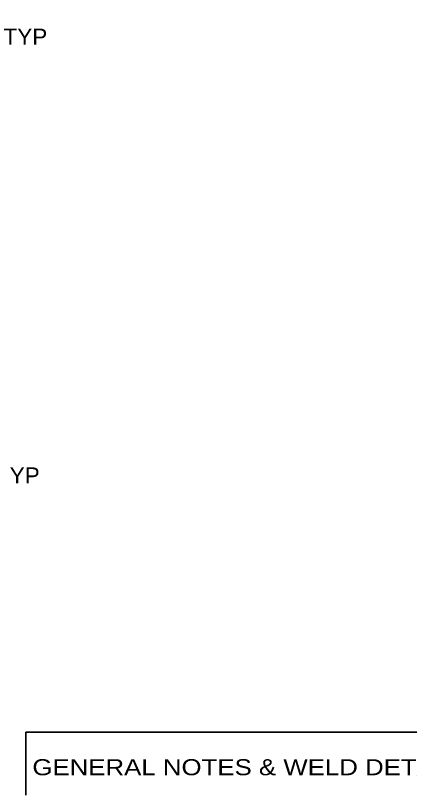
# Model space of a CAD drawing. Header units: millimetres. Extents: x 0 to 841, y 0 to 594.
# Drawn here: x 514.2 to 584.4, y 113.6 to 252.3 of the extents above; entities that cross this region are included whole.
import ezdxf

# ---------------------------------------------------------------- set-up
doc = ezdxf.new("R2010")
doc.units = ezdxf.units.MM
doc.styles.add('Arial', font='ARIAL.TTF', dxfattribs={"height": 0.2})
doc.styles.add('Arial Narrow', font='ARIALN.TTF', dxfattribs={"height": 0.2})

# ---------------------------------------------------------------- blocks, each defined once
blk = doc.blocks.new('WeldMark-318890635-6334 - 6150')
at = {"linetype": 'Continuous'}
for points in [[(481.63, 230.84), (478.9, 229.37), (480.62, 231.95)], [(494.2, 231.34), (492.48, 228.77), (492.79, 231.85)]]:
    blk.add_hatch(color=30, dxfattribs=at).paths.add_polyline_path(points)
at = {"color": 30, "linetype": 'Continuous'}
for p, q in [((478.9, 229.37), (499.42, 248.03)), ((492.48, 228.77), (499.42, 248.03)), ((499.42, 248.03), (508.42, 248.03))]:
    blk.add_line(p, q, dxfattribs=at)
at = {"color": 3, "linetype": 'Continuous'}
for q in [(507.13, 243.75), (503.7, 243.75)]:
    blk.add_line((503.7, 248.03), q, dxfattribs=at)
for start, end in [(90, 270), (270, 90)]:
    blk.add_arc((499.42, 248.03), 1.5, start, end, dxfattribs=at)
at = {"color": 0, "linetype": 'Continuous'}
blk.add_wipeout([(519.79, 247.13), (519.79, 250.13), (512.02, 250.13), (512.02, 247.13)], dxfattribs=at)
blk.add_wipeout([(519.79, 247.13), (519.79, 250.13), (512.02, 250.13), (512.02, 247.13)], dxfattribs=at)
at = {"color": 3, "linetype": 'Continuous'}
for q in [(512.7, 252.32), (512.7, 243.75)]:
    blk.add_line((508.42, 248.03), q, dxfattribs=at)
at = {"color": 3, "linetype": 'Continuous', "style": 'Arial'}
blk.add_text('TYP', height=2.865, dxfattribs=at).set_placement((512.02, 247.13))
blk = doc.blocks.new('Unknown-318890635-9468')
at = {"color": 7, "linetype": 'Continuous'}
for p, q in [((516, 124.75), (676, 124.75)), ((516, 113.5), (516, 124.75))]:
    blk.add_line(p, q, dxfattribs=at)
at = {"color": 7, "style": 'Arial Narrow', "width": 1.4}
blk.add_text('GENERAL NOTES & WELD DETAILS :', height=2.8633, dxfattribs=at).set_placement((517.15, 117.06))
blk = doc.blocks.new('WeldMark-318890635-6079 - 5917')
at = {"linetype": 'Continuous'}
for points in [[(480.74, 153.68), (477.99, 152.27), (479.75, 154.81)], [(493.22, 154.23), (491.49, 151.67), (491.8, 154.74)]]:
    blk.add_hatch(color=30, dxfattribs=at).paths.add_polyline_path(points)
at = {"color": 30, "linetype": 'Continuous'}
for p, q in [((477.99, 152.27), (498.07, 169.91)), ((491.49, 151.67), (498.07, 169.91)), ((498.07, 169.91), (507.07, 169.91))]:
    blk.add_line(p, q, dxfattribs=at)
at = {"color": 3, "linetype": 'Continuous'}
for q in [(505.79, 165.62), (502.36, 165.62)]:
    blk.add_line((502.36, 169.91), q, dxfattribs=at)
for start, end in [(90, 270), (270, 90)]:
    blk.add_arc((498.07, 169.91), 1.5, start, end, dxfattribs=at)
at = {"color": 0, "linetype": 'Continuous'}
blk.add_wipeout([(518.45, 169.01), (518.45, 172.01), (510.67, 172.01), (510.67, 169.01)], dxfattribs=at)
blk.add_wipeout([(518.45, 169.01), (518.45, 172.01), (510.67, 172.01), (510.67, 169.01)], dxfattribs=at)
at = {"color": 3, "linetype": 'Continuous'}
for q in [(511.36, 174.19), (511.36, 165.62)]:
    blk.add_line((507.07, 169.91), q, dxfattribs=at)
at = {"color": 3, "linetype": 'Continuous', "style": 'Arial'}
blk.add_text('TYP', height=2.865, dxfattribs=at).set_placement((510.67, 169.01))

msp = doc.modelspace()

# ---------------------------------------------------------------- block references
for name in ['WeldMark-318890635-6334 - 6150', 'WeldMark-318890635-6079 - 5917', 'Unknown-318890635-9468']:
    msp.add_blockref(name, (0, 0))

doc.saveas('drawing.dxf')
